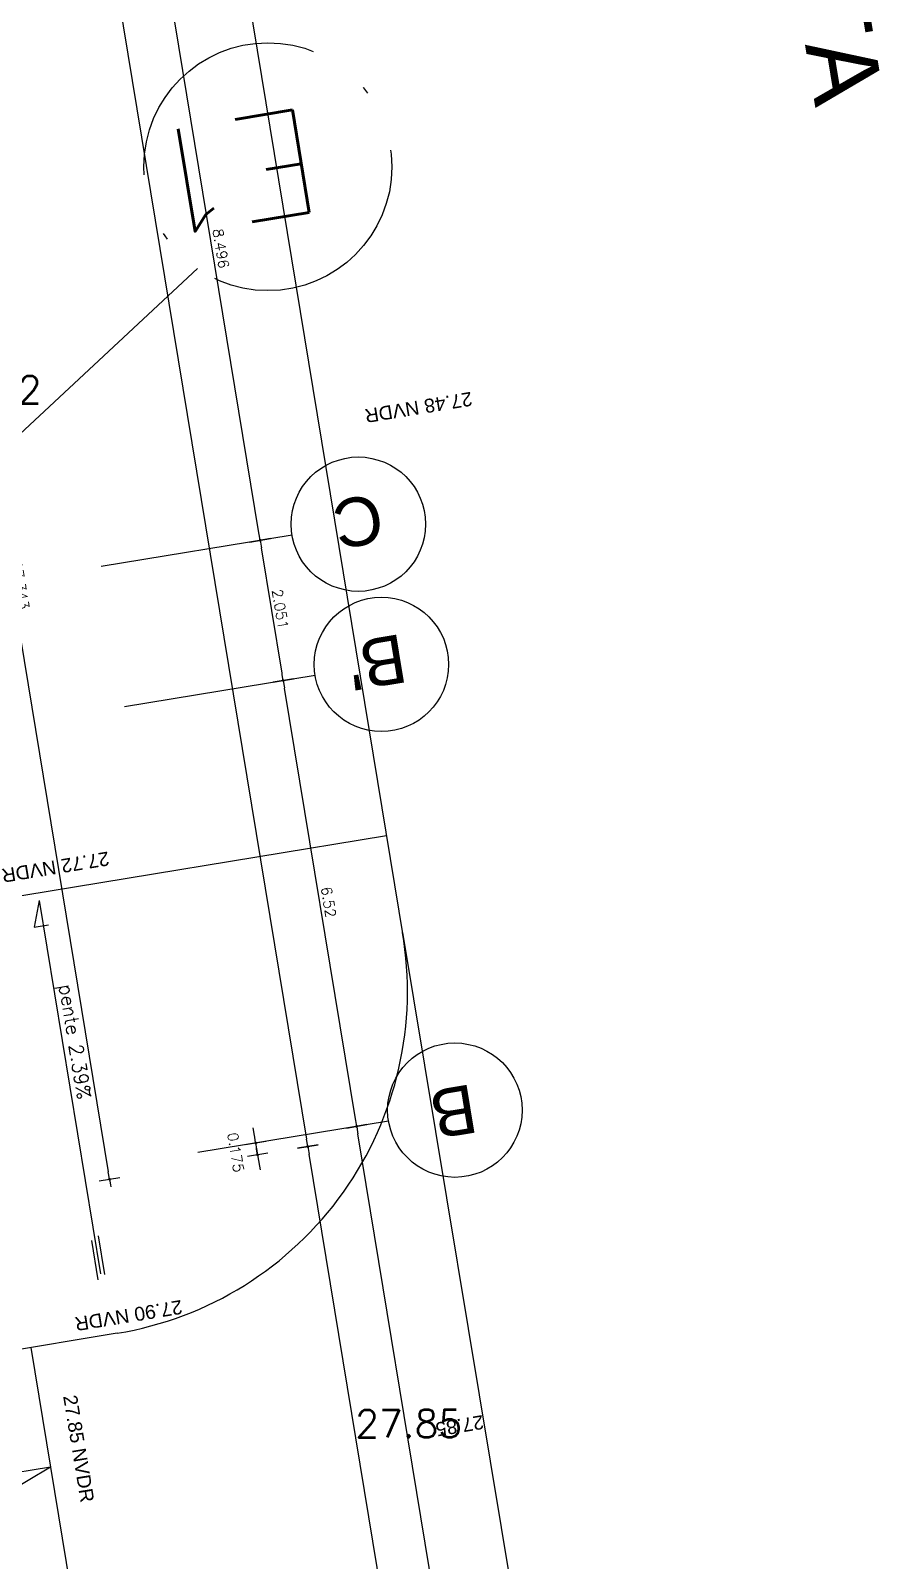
# Model space of a CAD drawing. Header units: millimetres. Extents: x 33240 to 33395, y 51607 to 51720.
# Drawn here: x 33383.12 to 33395.37, y 51653.83 to 51675.91 of the extents above; entities that cross this region are included whole.
import ezdxf
from ezdxf.enums import TextEntityAlignment as Align

# ---------------------------------------------------------------- set-up
doc = ezdxf.new("R2010")
doc.units = ezdxf.units.MM
doc.header["$LTSCALE"] = 0.3
doc.header["$MEASUREMENT"] = 0
doc.header["$PDMODE"] = 34
doc.header["$PDSIZE"] = 0.3
for name, pattern in [('ACAD_ISO04W100', [30, 24, -3, 0, -3]), ('ACAD_ISO08W100', [36, 24, -3, 6, -3]), ('ACAD_ISO10W100', [18, 12, -3, 0, -3])]:
    doc.linetypes.add(name, pattern=pattern)
doc.layers.get('0').update_dxf_attribs({"linetype": 'CONTINUOUS'})
doc.layers.get('DEFPOINTS').update_dxf_attribs({"linetype": 'CONTINUOUS'})
for name, color, linetype in [('00-TRAMES-BAT', 7, 'ACAD_ISO08W100'), ('09-COT-EXT', 4, 'CONTINUOUS'), ('10-ANN-ALTITUDE', 152, 'CONTINUOUS'), ('10-ANN-ALTITUDE-GEO', 152, 'CONTINUOUS'), ('10-ANN-TEXTE', 3, 'CONTINUOUS'), ('11-RES-ETANCH-POLY-TEXTE', 40, 'ACAD_ISO10W100'), ('13-VOIE', 31, 'CONTINUOUS'), ('13-VOIE-TEXTE', 60, 'CONTINUOUS')]:
    doc.layers.add(name, color=color, linetype=linetype)
doc.styles.add('ANN', font='romans.shx')
doc.styles.add('COT', font='romans.shx')
doc.styles.add('NIV', font='ARIAL.TTF', dxfattribs={"height": 0.2})
doc.styles.add('RUE', font='ARIAL.TTF')
doc.styles.add('TRAME', font='ARIAL.TTF')
doc.dimstyles.new('COTEXT', dxfattribs={"dimtxt": 0.15, "dimasz": 0.11, "dimexe": 0, "dimexo": 0, "dimgap": 0.05, "dimtad": 1, "dimdec": 3, "dimdsep": 46, "dimtxsty": 'COT', "dimblk1": 'COTBLOC', "dimblk2": 'COTBLOC', "dimsah": 1, "dimcen": -0.1, "dimse1": 1, "dimse2": 1, "dimadec": 0, "dimazin": 0, "dimtfac": 1, "dimtdec": 3, "dimtmove": 2, "dimatfit": 3, "dimldrblk": 'COTBLOC', "dimfxl": 1, "dimtolj": 1, "dimarcsym": 0})

# ---------------------------------------------------------------- blocks, each defined once
blk = doc.blocks.new('COTBLOC')
for p, q in [((-0.76, 0), (-0.99, 0)), ((0, 0), (-0.76, 0)), ((0, -1.3608), (0, 1.3608)), ((0, 0), (0.76, 0)), ((0.76, 0), (0.99, 0))]:
    blk.add_line(p, q)
at = {"const_width": 0.15}
blk.add_lwpolyline([(-0.1, 0, 1), (0.1, 0, 1)], format="xyb", close=True, dxfattribs=at)
blk = doc.blocks.new('*D53')
at = {"layer": '09-COT-EXT', "color": 0, "lineweight": -2}
blk.add_line((33379.287, 51707.393), (33387.106, 51659.909), dxfattribs=at)
at = {"layer": 'DEFPOINTS', "color": 0}
for p in [(33376.323, 51707.016), (33387.124, 51659.801), (33384.178, 51659.316)]:
    blk.add_point(p, dxfattribs=at)
at = {"layer": '09-COT-EXT', "color": 0, "lineweight": -2, "xscale": 0.11, "yscale": 0.11, "zscale": 0.11}
for p, rotation in [((33379.269, 51707.501), 99.3505736686924), ((33387.124, 51659.801), 279.3505736686924)]:
    blk.add_blockref('COTBLOC', p, dxfattribs=dict(at, rotation=rotation))
at = {"layer": '09-COT-EXT', "color": 0, "insert": (33383.32, 51683.671), "char_height": 0.15, "attachment_point": 5, "rotation": 279.3506, "style": 'COT'}
blk.add_mtext('\\A1;48.343', dxfattribs=at)
blk = doc.blocks.new('*D56')
at = {"layer": '09-COT-EXT', "color": 0, "lineweight": -2}
blk.add_line((33381.462, 51676.334), (33384.244, 51659.438), dxfattribs=at)
at = {"layer": 'DEFPOINTS', "color": 0}
for p in [(33378.582, 51675.971), (33384.262, 51659.33), (33381.652, 51658.9)]:
    blk.add_point(p, dxfattribs=at)
at = {"layer": '09-COT-EXT', "color": 0, "lineweight": -2, "xscale": 0.11, "yscale": 0.11, "zscale": 0.11}
for p, rotation in [((33381.444, 51676.442), 99.35057366828106), ((33384.262, 51659.33), 279.350573668281)]:
    blk.add_blockref('COTBLOC', p, dxfattribs=dict(at, rotation=rotation))
at = {"layer": '09-COT-EXT', "color": 0, "insert": (33382.976, 51667.906), "char_height": 0.15, "attachment_point": 5, "rotation": 279.3506, "style": 'COT'}
blk.add_mtext('\\A1;17.343', dxfattribs=at)
blk = doc.blocks.new('*D125')
at = {"layer": '09-COT-EXT', "color": 0, "lineweight": -2}
blk.add_line((33386.418, 51668.66), (33385.074, 51676.827), dxfattribs=at)
at = {"layer": 'DEFPOINTS', "color": 0}
for p in [(33385.056, 51676.935), (33383.773, 51676.724), (33385.153, 51668.341)]:
    blk.add_point(p, dxfattribs=at)
at = {"layer": '09-COT-EXT', "color": 0, "lineweight": -2, "xscale": 0.11, "yscale": 0.11, "zscale": 0.11}
for p, rotation in [((33385.056, 51676.935), 99.35057366828106), ((33386.436, 51668.552), 279.350573668281)]:
    blk.add_blockref('COTBLOC', p, dxfattribs=dict(at, rotation=rotation))
at = {"layer": '09-COT-EXT', "color": 0, "insert": (33385.869, 51672.764), "char_height": 0.15, "attachment_point": 5, "rotation": 279.3506, "style": 'COT'}
blk.add_mtext('\\A1;8.496', dxfattribs=at)
blk = doc.blocks.new('*D126')
at = {"layer": '09-COT-EXT', "color": 0, "lineweight": -2}
blk.add_line((33386.752, 51666.636), (33386.454, 51668.443), dxfattribs=at)
at = {"layer": 'DEFPOINTS', "color": 0}
for p in [(33386.436, 51668.552), (33385.351, 51668.373), (33385.684, 51666.349)]:
    blk.add_point(p, dxfattribs=at)
at = {"layer": '09-COT-EXT', "color": 0, "lineweight": -2, "xscale": 0.11, "yscale": 0.11, "zscale": 0.11}
for p, rotation in [((33386.436, 51668.552), 99.35057366828106), ((33386.769, 51666.528), 279.350573668281)]:
    blk.add_blockref('COTBLOC', p, dxfattribs=dict(at, rotation=rotation))
at = {"layer": '09-COT-EXT', "color": 0, "insert": (33386.726, 51667.56), "char_height": 0.15, "attachment_point": 5, "rotation": 279.3506, "style": 'COT'}
blk.add_mtext('\\A1;2.051', dxfattribs=at)
blk = doc.blocks.new('*D127')
at = {"layer": '09-COT-EXT', "color": 0, "lineweight": -2}
blk.add_line((33390.337, 51644.859), (33387.847, 51659.986), dxfattribs=at)
at = {"layer": 'DEFPOINTS', "color": 0}
for p in [(33386.842, 51659.932), (33387.829, 51660.094), (33389.369, 51644.588)]:
    blk.add_point(p, dxfattribs=at)
at = {"layer": '09-COT-EXT', "color": 0, "lineweight": -2, "xscale": 0.11, "yscale": 0.11, "zscale": 0.11}
for p, rotation in [((33387.829, 51660.094), 99.35057366828106), ((33390.355, 51644.751), 279.350573668281)]:
    blk.add_blockref('COTBLOC', p, dxfattribs=dict(at, rotation=rotation))
at = {"layer": '09-COT-EXT', "color": 0, "insert": (33389.215, 51652.443), "char_height": 0.15, "attachment_point": 5, "rotation": 279.3506, "style": 'COT'}
blk.add_mtext('\\A1;15.55', dxfattribs=at)
blk = doc.blocks.new('*D128')
at = {"layer": '09-COT-EXT', "color": 0, "lineweight": -2}
blk.add_line((33387.811, 51660.203), (33386.787, 51666.419), dxfattribs=at)
at = {"layer": 'DEFPOINTS', "color": 0}
for p in [(33386.769, 51666.528), (33384.477, 51666.15), (33385.536, 51659.717)]:
    blk.add_point(p, dxfattribs=at)
at = {"layer": '09-COT-EXT', "color": 0, "lineweight": -2, "xscale": 0.11, "yscale": 0.11, "zscale": 0.11}
for p, rotation in [((33386.769, 51666.528), 99.35057366828106), ((33387.829, 51660.094), 279.350573668281)]:
    blk.add_blockref('COTBLOC', p, dxfattribs=dict(at, rotation=rotation))
at = {"layer": '09-COT-EXT', "color": 0, "insert": (33387.423, 51663.331), "char_height": 0.15, "attachment_point": 5, "rotation": 279.3506, "style": 'COT'}
blk.add_mtext('\\A1;6.52', dxfattribs=at)
blk = doc.blocks.new('*D129')
at = {"layer": '09-COT-EXT', "color": 0, "lineweight": -2}
for p, q in [((33386.353, 51659.963), (33386.335, 51660.071)), ((33386.371, 51659.854), (33386.399, 51659.682)), ((33386.417, 51659.573), (33386.435, 51659.464))]:
    blk.add_line(p, q, dxfattribs=at)
at = {"layer": 'DEFPOINTS', "color": 0}
for p in [(33386.399, 51659.682), (33384.758, 51659.589), (33384.786, 51659.416)]:
    blk.add_point(p, dxfattribs=at)
at = {"layer": '09-COT-EXT', "color": 0, "lineweight": -2, "xscale": 0.11, "yscale": 0.11, "zscale": 0.11}
for p, rotation in [((33386.371, 51659.854), 279.350573668281), ((33386.399, 51659.682), 99.35057366828106)]:
    blk.add_blockref('COTBLOC', p, dxfattribs=dict(at, rotation=rotation))
at = {"layer": '09-COT-EXT', "color": 0, "insert": (33386.083, 51659.718), "char_height": 0.15, "attachment_point": 5, "rotation": 279.3506, "style": 'COT'}
blk.add_mtext('\\A1;0.175', dxfattribs=at)
blk = doc.blocks.new('*D163')
at = {"layer": '09-COT-EXT', "color": 0, "lineweight": -2}
blk.add_line((33389.876, 51643.086), (33387.142, 51659.692), dxfattribs=at)
at = {"layer": 'DEFPOINTS', "color": 0}
for p in [(33387.124, 51659.801), (33386.137, 51659.638), (33388.907, 51642.815)]:
    blk.add_point(p, dxfattribs=at)
at = {"layer": '09-COT-EXT', "color": 0, "lineweight": -2, "xscale": 0.11, "yscale": 0.11, "zscale": 0.11}
for p, rotation in [((33387.124, 51659.801), 99.35057366828106), ((33389.894, 51642.977), 279.350573668281)]:
    blk.add_blockref('COTBLOC', p, dxfattribs=dict(at, rotation=rotation))
at = {"layer": '09-COT-EXT', "color": 0, "insert": (33388.632, 51651.409), "char_height": 0.15, "attachment_point": 5, "rotation": 279.3506, "style": 'COT'}
blk.add_mtext('\\A1;17.05', dxfattribs=at)

msp = doc.modelspace()

# ---------------------------------------------------------------- linework, layer by layer
at = {"layer": '00-TRAMES-BAT', "color": 3, "linetype": 'Continuous'}
for p, q in [((33386.896, 51668.6276), (33384.1434, 51668.1743)), ((33387.2293, 51666.6033), (33384.4767, 51666.1501)), ((33388.2886, 51660.17), (33385.5361, 51659.7167))]:
    msp.add_line(p, q, dxfattribs=at)
for centre in [(33387.8528, 51668.7851), (33388.1861, 51666.7609), (33389.2455, 51660.3275)]:
    msp.add_circle(centre, 0.9697, dxfattribs=at)
at = {"layer": '10-ANN-TEXTE'}
for p, q in [((33383.2463, 51663.3553), (33383.1753, 51662.9697)), ((33383.1753, 51662.9697), (33383.3801, 51663.0034)), ((33383.4113, 51655.1752), (33382.7656, 51654.7895))]:
    msp.add_line(p, q, dxfattribs=at)
at = {"layer": '10-ANN-TEXTE', "linetype": 'ACAD_ISO04W100'}
for p, q in [((33383.2463, 51663.3553), (33384.1337, 51657.9663)), ((33384.0001, 51658.4453), (33384.0938, 51657.8762)), ((33384.0986, 51658.5116), (33384.1902, 51657.9555)), ((33383.4113, 51655.1752), (33375.5179, 51653.8754))]:
    msp.add_line(p, q, dxfattribs=at)
at = {"layer": '11-RES-ETANCH-POLY-TEXTE'}
msp.add_line((33385.5294, 51672.4735), (33380.7244, 51667.9898), dxfattribs=at)
msp.add_circle((33386.5477, 51673.9446), 1.7892, dxfattribs=at)
at = {"layer": '13-VOIE'}
for p, q in [((33380.0009, 51714.497), (33388.5009, 51662.8202)), ((33382.2219, 51663.2971), (33388.2591, 51664.2901)), ((33388.4888, 51662.8929), (33391.4369, 51645.116)), ((33384.3743, 51657.1073), (33374.6712, 51655.5095)), ((33383.127, 51656.9019), (33383.6956, 51653.4484))]:
    msp.add_line(p, q, dxfattribs=at)
msp.add_arc((33383.562, 51662.0409), 5, 279.35057, 9.81148, dxfattribs=at)

# ---------------------------------------------------------------- texts
at = {"layer": '00-TRAMES-BAT', "color": 3, "linetype": 'Continuous', "style": 'TRAME'}
for s, p in [('C', (33388.1438, 51669.2277)), ("B'", (33388.4771, 51667.2034)), ('B', (33389.4935, 51660.7056))]:
    msp.add_text(s, height=0.7, rotation=189.3506, dxfattribs=at).set_placement(p)
at = {"layer": '10-ANN-ALTITUDE', "style": 'NIV'}
for s, rotation, p in [('27.48 NVDR', 189.35057, (33389.4789, 51670.6964)), ('27.72 NVDR', 189.35057, (33384.24, 51664.0611)), ('27.90 NVDR', 189.35057, (33385.2948, 51657.5891)), ('27.85 NVDR', 279.35057, (33383.5925, 51656.1994)), ('27.85', 189.35057, (33389.6443, 51655.9277))]:
    msp.add_text(s, height=0.2, rotation=rotation, dxfattribs=at).set_placement(p)
at = {"layer": '10-ANN-ALTITUDE-GEO', "linetype": 'Continuous', "style": 'ANN'}
for s, p in [('27.72', (33383.2829, 51670.525)), ('27.85', (33389.3506, 51655.6021))]:
    msp.add_text(s, height=0.4, dxfattribs=at).set_placement(p, align=Align.RIGHT)
at = {"layer": '10-ANN-TEXTE', "style": 'ANN'}
msp.add_text('pente 2.39%', height=0.2, rotation=279.35057, dxfattribs=at).set_placement((33383.5309, 51662.1283))
at = {"layer": '11-RES-ETANCH-POLY-TEXTE', "style": 'ANN'}
msp.add_text(' E1', height=1.5, rotation=189.35057, dxfattribs=at).set_placement((33386.5477, 51673.9446), align=Align.MIDDLE)
at = {"layer": '13-VOIE-TEXTE', "style": 'RUE'}
msp.add_text('BOULEVARD MAGENTA', height=1, rotation=279.35057, dxfattribs=at).set_placement((33393.1559, 51682.6387), align=Align.CENTER)

# ---------------------------------------------------------------- dimensions: what is measured, and where the dimension line sits
at = {"layer": '09-COT-EXT'}
for base, p1, p2, picture, middle in [((33387.1238, 51659.8008), (33376.3232, 51707.0163), (33384.1777, 51659.3157), '*D53', (33383.3199, 51683.6714)), ((33385.05573, 51676.93539), (33385.15338, 51668.34062), (33383.77293, 51676.72416), '*D125', (33385.8693, 51672.76393)), ((33384.262, 51659.3296), (33378.582, 51675.9708), (33381.6518, 51658.8998), '*D56', (33382.9765, 51667.9061)), ((33386.4362, 51668.5518), (33385.684, 51666.3489), (33385.3507, 51668.3731), '*D126', (33386.7262, 51667.5601)), ((33386.7695, 51666.5276), (33385.5361, 51659.7167), (33384.4767, 51666.1501), '*D128', (33387.4225, 51663.3313)), ((33387.8288, 51660.0943), (33389.3685, 51644.5884), (33386.842, 51659.9318), '*D127', (33389.2154, 51652.4429)), ((33387.1238, 51659.8008), (33388.9072, 51642.8149), (33386.137, 51659.6383), '*D163', (33388.6322, 51651.4094))]:
    dim = msp.add_linear_dim(base=base, p1=p1, p2=p2, angle=279.35057, dimstyle='COTEXT', dxfattribs=at)
    dim.commit()
    dim.dimension.update_dxf_attribs({"geometry": picture, "text_midpoint": middle})
dim = msp.add_linear_dim(base=(33386.3993, 51659.6815), p1=(33384.7575, 51659.5885), p2=(33384.786, 51659.4159), angle=279.35057, dimstyle='COTEXT', dxfattribs=at)
dim.commit()
dim.dimension.update_dxf_attribs({"geometry": '*D129', "text_midpoint": (33386.0829, 51659.7181), "dimtype": 160})

doc.saveas('drawing.dxf')
